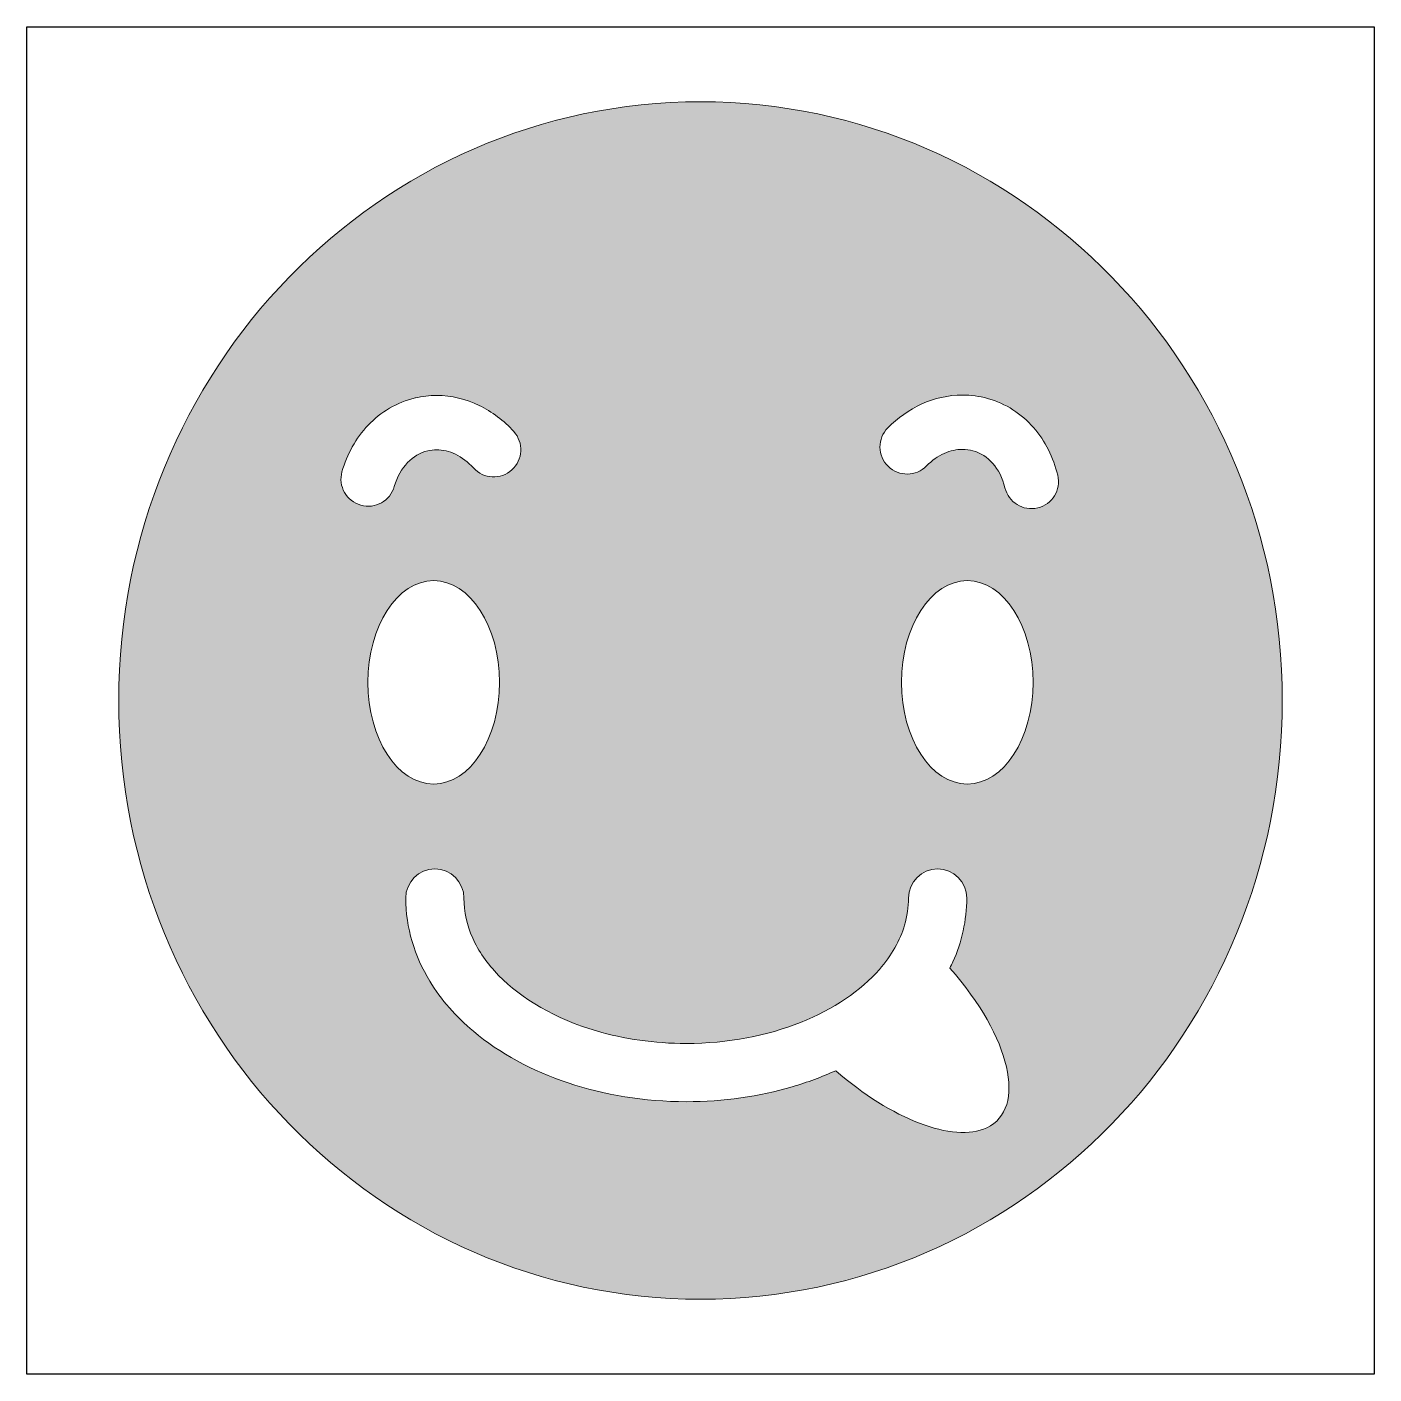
# Model space of a CAD drawing. Header units: inches. Extents: x 0 to 114, y 0 to 114.
import ezdxf

# ---------------------------------------------------------------- set-up
doc = ezdxf.new("R2010")
doc.units = ezdxf.units.IN
doc.header["$MEASUREMENT"] = 0
doc.layers.add('Image Background', color=7, linetype='Continuous')
doc.layers.add('Layer 1', color=7, linetype='Continuous')
picture_1 = doc.add_image_def('image1.png', size_in_pixel=(1350, 1350))

msp = doc.modelspace()

# ---------------------------------------------------------------- hatches: boundary and pattern name
at = {"layer": 'Layer 1', "true_color": 0xf3c636}
h = msp.add_hatch(color=40, dxfattribs=at)
h.dxf.hatch_style = 2
edge = h.paths.add_edge_path()
edge.add_spline(control_points=[(57.15, 6.35), (84.41, 6.35), (106.51, 29.09), (106.51, 57.15), (106.51, 85.21), (84.41, 107.95), (57.15, 107.95), (29.89, 107.95), (7.79, 85.21), (7.79, 57.15), (7.79, 29.09), (29.89, 6.35), (57.15, 6.35)], knot_values=[0, 0, 0, 0, 1, 1, 1, 2, 2, 2, 3, 3, 3, 4, 4, 4, 4], degree=3, periodic=1)
edge = h.paths.add_edge_path()
edge.add_spline(control_points=[(28.93, 58.69), (28.93, 63.45), (31.43, 67.32), (34.51, 67.32), (37.6, 67.32), (40.1, 63.45), (40.1, 58.69), (40.1, 53.92), (37.6, 50.06), (34.51, 50.06), (31.43, 50.06), (28.93, 53.92), (28.93, 58.69)], knot_values=[0, 0, 0, 0, 1, 1, 1, 2, 2, 2, 3, 3, 3, 4, 4, 4, 4], degree=3, periodic=1)
edge = h.paths.add_edge_path()
edge.add_spline(control_points=[(73.04, 80.28), (73.88, 81.13), (74.86, 81.82), (75.93, 82.31), (77, 82.79), (78.17, 83.07), (79.38, 83.07), (80.09, 83.07), (80.8, 82.97), (81.51, 82.78), (83.06, 82.35), (84.4, 81.46), (85.41, 80.31), (86.41, 79.16), (87.1, 77.77), (87.46, 76.26), (87.46, 76.26), (87.46, 76.26), (87.46, 76.26), (87.76, 75.03), (86.99, 73.78), (85.76, 73.49), (84.52, 73.2), (83.28, 73.96), (82.98, 75.2), (82.79, 76.03), (82.41, 76.74), (81.95, 77.27), (81.48, 77.8), (80.92, 78.16), (80.27, 78.34), (79.97, 78.42), (79.68, 78.46), (79.38, 78.46), (78.87, 78.46), (78.35, 78.35), (77.83, 78.11), (77.3, 77.88), (76.79, 77.52), (76.33, 77.05), (75.44, 76.14), (73.98, 76.13), (73.07, 77.02), (72.16, 77.91), (72.15, 79.37), (73.04, 80.28)], knot_values=[0, 0, 0, 0, 1, 1, 1, 2, 2, 2, 3, 3, 3, 4, 4, 4, 5, 5, 5, 6, 6, 6, 7, 7, 7, 8, 8, 8, 9, 9, 9, 10, 10, 10, 11, 11, 11, 12, 12, 12, 13, 13, 13, 14, 14, 14, 15, 15, 15, 15], degree=3, periodic=1)
edge = h.paths.add_edge_path()
edge.add_spline(control_points=[(85.37, 58.69), (85.37, 53.92), (82.87, 50.06), (79.79, 50.06), (76.7, 50.06), (74.2, 53.92), (74.2, 58.69), (74.2, 63.45), (76.7, 67.32), (79.79, 67.32), (82.87, 67.32), (85.37, 63.45), (85.37, 58.69)], knot_values=[0, 0, 0, 0, 1, 1, 1, 2, 2, 2, 3, 3, 3, 4, 4, 4, 4], degree=3, periodic=1)
edge = h.paths.add_edge_path()
edge.add_spline(control_points=[(55.94, 28.05), (59.5, 28.05), (62.83, 28.71), (65.64, 29.83), (68.46, 30.96), (70.76, 32.55), (72.33, 34.33), (73.37, 35.53), (74.09, 36.8), (74.47, 38.1), (74.69, 38.85), (74.8, 39.61), (74.8, 40.39), (74.8, 41.75), (75.91, 42.86), (77.27, 42.86), (78.63, 42.86), (79.74, 41.75), (79.74, 40.39), (79.74, 38.49), (79.32, 36.66), (78.56, 34.97), (78.48, 34.8), (78.4, 34.62), (78.31, 34.45), (83.48, 28.57), (84.88, 22.52), (81.44, 20.9), (78.59, 19.56), (73.31, 21.66), (68.62, 25.74), (67.45, 25.21), (66.22, 24.75), (64.94, 24.38), (62.15, 23.56), (59.12, 23.11), (55.94, 23.11), (52.37, 23.11), (48.97, 23.68), (45.91, 24.7), (42.85, 25.72), (40.12, 27.21), (37.89, 29.08), (36.41, 30.33), (35.14, 31.75), (34.18, 33.34), (32.89, 35.45), (32.14, 37.86), (32.14, 40.39), (32.14, 41.75), (33.25, 42.86), (34.61, 42.86), (35.97, 42.86), (37.08, 41.75), (37.08, 40.39), (37.08, 39.22), (37.33, 38.09), (37.82, 36.99), (38.31, 35.9), (39.05, 34.83), (40.02, 33.83), (41.96, 31.83), (44.85, 30.13), (48.33, 29.11), (50.65, 28.43), (53.23, 28.05), (55.94, 28.05)], knot_values=[0, 0, 0, 0, 1, 1, 1, 2, 2, 2, 3, 3, 3, 4, 4, 4, 5, 5, 5, 6, 6, 6, 7, 7, 7, 8, 8, 8, 9, 9, 9, 10, 10, 10, 11, 11, 11, 12, 12, 12, 13, 13, 13, 14, 14, 14, 15, 15, 15, 16, 16, 16, 17, 17, 17, 18, 18, 18, 19, 19, 19, 20, 20, 20, 21, 21, 21, 22, 22, 22, 22], degree=3, periodic=1)
edge = h.paths.add_edge_path()
edge.add_spline(control_points=[(26.73, 76.56), (27.16, 78.05), (27.9, 79.41), (28.96, 80.52), (30.01, 81.62), (31.38, 82.45), (32.96, 82.82), (32.96, 82.82), (32.95, 82.82), (32.95, 82.82), (33.56, 82.96), (34.16, 83.03), (34.76, 83.03), (36.03, 83.03), (37.26, 82.72), (38.37, 82.19), (39.47, 81.66), (40.47, 80.9), (41.31, 79.97), (41.31, 79.97), (41.31, 79.97), (41.31, 79.97), (42.16, 79.03), (42.09, 77.57), (41.15, 76.72), (40.2, 75.86), (38.75, 75.94), (37.89, 76.88), (37.43, 77.39), (36.91, 77.78), (36.37, 78.04), (35.83, 78.3), (35.29, 78.42), (34.76, 78.42), (34.51, 78.42), (34.26, 78.39), (34.01, 78.33), (34.01, 78.33), (34.01, 78.33), (34.01, 78.33), (33.35, 78.18), (32.78, 77.84), (32.29, 77.33), (31.8, 76.82), (31.4, 76.13), (31.17, 75.31), (30.82, 74.08), (29.55, 73.37), (28.33, 73.72), (27.1, 74.06), (26.39, 75.33), (26.73, 76.56)], knot_values=[0, 0, 0, 0, 1, 1, 1, 2, 2, 2, 3, 3, 3, 4, 4, 4, 5, 5, 5, 6, 6, 6, 7, 7, 7, 8, 8, 8, 9, 9, 9, 10, 10, 10, 11, 11, 11, 12, 12, 12, 13, 13, 13, 14, 14, 14, 15, 15, 15, 16, 16, 16, 17, 17, 17, 17], degree=3, periodic=1)

# ---------------------------------------------------------------- linework, layer by layer
at = {"layer": 'Layer 1', "lineweight": 0}
for points, knots in [([(57.15, 6.35), (84.41, 6.35), (106.51, 29.09), (106.51, 57.15), (106.51, 85.21), (84.41, 107.95), (57.15, 107.95), (29.89, 107.95), (7.79, 85.21), (7.79, 57.15), (7.79, 29.09), (29.89, 6.35), (57.15, 6.35)], [0, 0, 0, 0, 1, 1, 1, 2, 2, 2, 3, 3, 3, 4, 4, 4, 4]), ([(26.73, 76.56), (27.16, 78.05), (27.9, 79.41), (28.96, 80.52), (30.01, 81.62), (31.38, 82.45), (32.96, 82.82), (32.96, 82.82), (32.95, 82.82), (32.95, 82.82), (33.56, 82.96), (34.16, 83.03), (34.76, 83.03), (36.03, 83.03), (37.26, 82.72), (38.37, 82.19), (39.47, 81.66), (40.47, 80.9), (41.31, 79.97), (41.31, 79.97), (41.31, 79.97), (41.31, 79.97), (42.16, 79.03), (42.09, 77.57), (41.15, 76.72), (40.2, 75.86), (38.75, 75.94), (37.89, 76.88), (37.43, 77.39), (36.91, 77.78), (36.37, 78.04), (35.83, 78.3), (35.29, 78.42), (34.76, 78.42), (34.51, 78.42), (34.26, 78.39), (34.01, 78.33), (34.01, 78.33), (34.01, 78.33), (34.01, 78.33), (33.35, 78.18), (32.78, 77.84), (32.29, 77.33), (31.8, 76.82), (31.4, 76.13), (31.17, 75.31), (30.82, 74.08), (29.55, 73.37), (28.33, 73.72), (27.1, 74.06), (26.39, 75.33), (26.73, 76.56)], [0, 0, 0, 0, 1, 1, 1, 2, 2, 2, 3, 3, 3, 4, 4, 4, 5, 5, 5, 6, 6, 6, 7, 7, 7, 8, 8, 8, 9, 9, 9, 10, 10, 10, 11, 11, 11, 12, 12, 12, 13, 13, 13, 14, 14, 14, 15, 15, 15, 16, 16, 16, 17, 17, 17, 17]), ([(73.04, 80.28), (73.88, 81.13), (74.86, 81.82), (75.93, 82.31), (77, 82.79), (78.17, 83.07), (79.38, 83.07), (80.09, 83.07), (80.8, 82.97), (81.51, 82.78), (83.06, 82.35), (84.4, 81.46), (85.41, 80.31), (86.41, 79.16), (87.1, 77.77), (87.46, 76.26), (87.46, 76.26), (87.46, 76.26), (87.46, 76.26), (87.76, 75.03), (86.99, 73.78), (85.76, 73.49), (84.52, 73.2), (83.28, 73.96), (82.98, 75.2), (82.79, 76.03), (82.41, 76.74), (81.95, 77.27), (81.48, 77.8), (80.92, 78.16), (80.27, 78.34), (79.97, 78.42), (79.68, 78.46), (79.38, 78.46), (78.87, 78.46), (78.35, 78.35), (77.83, 78.11), (77.3, 77.88), (76.79, 77.52), (76.33, 77.05), (75.44, 76.14), (73.98, 76.13), (73.07, 77.02), (72.16, 77.91), (72.15, 79.37), (73.04, 80.28)], [0, 0, 0, 0, 1, 1, 1, 2, 2, 2, 3, 3, 3, 4, 4, 4, 5, 5, 5, 6, 6, 6, 7, 7, 7, 8, 8, 8, 9, 9, 9, 10, 10, 10, 11, 11, 11, 12, 12, 12, 13, 13, 13, 14, 14, 14, 15, 15, 15, 15]), ([(28.93, 58.69), (28.93, 63.45), (31.43, 67.32), (34.51, 67.32), (37.6, 67.32), (40.1, 63.45), (40.1, 58.69), (40.1, 53.92), (37.6, 50.06), (34.51, 50.06), (31.43, 50.06), (28.93, 53.92), (28.93, 58.69)], [0, 0, 0, 0, 1, 1, 1, 2, 2, 2, 3, 3, 3, 4, 4, 4, 4]), ([(85.37, 58.69), (85.37, 53.92), (82.87, 50.06), (79.79, 50.06), (76.7, 50.06), (74.2, 53.92), (74.2, 58.69), (74.2, 63.45), (76.7, 67.32), (79.79, 67.32), (82.87, 67.32), (85.37, 63.45), (85.37, 58.69)], [0, 0, 0, 0, 1, 1, 1, 2, 2, 2, 3, 3, 3, 4, 4, 4, 4]), ([(55.94, 28.05), (59.5, 28.05), (62.83, 28.71), (65.64, 29.83), (68.46, 30.96), (70.76, 32.55), (72.33, 34.33), (73.37, 35.53), (74.09, 36.8), (74.47, 38.1), (74.69, 38.85), (74.8, 39.61), (74.8, 40.39), (74.8, 41.75), (75.91, 42.86), (77.27, 42.86), (78.63, 42.86), (79.74, 41.75), (79.74, 40.39), (79.74, 38.49), (79.32, 36.66), (78.56, 34.97), (78.48, 34.8), (78.4, 34.62), (78.31, 34.45), (83.48, 28.57), (84.88, 22.52), (81.44, 20.9), (78.59, 19.56), (73.31, 21.66), (68.62, 25.74), (67.45, 25.21), (66.22, 24.75), (64.94, 24.38), (62.15, 23.56), (59.12, 23.11), (55.94, 23.11), (52.37, 23.11), (48.97, 23.68), (45.91, 24.7), (42.85, 25.72), (40.12, 27.21), (37.89, 29.08), (36.41, 30.33), (35.14, 31.75), (34.18, 33.34), (32.89, 35.45), (32.14, 37.86), (32.14, 40.39), (32.14, 41.75), (33.25, 42.86), (34.61, 42.86), (35.97, 42.86), (37.08, 41.75), (37.08, 40.39), (37.08, 39.22), (37.33, 38.09), (37.82, 36.99), (38.31, 35.9), (39.05, 34.83), (40.02, 33.83), (41.96, 31.83), (44.85, 30.13), (48.33, 29.11), (50.65, 28.43), (53.23, 28.05), (55.94, 28.05)], [0, 0, 0, 0, 1, 1, 1, 2, 2, 2, 3, 3, 3, 4, 4, 4, 5, 5, 5, 6, 6, 6, 7, 7, 7, 8, 8, 8, 9, 9, 9, 10, 10, 10, 11, 11, 11, 12, 12, 12, 13, 13, 13, 14, 14, 14, 15, 15, 15, 16, 16, 16, 17, 17, 17, 18, 18, 18, 19, 19, 19, 20, 20, 20, 21, 21, 21, 22, 22, 22, 22])]:
    msp.add_open_spline(points, degree=3, knots=knots, dxfattribs=at)

# ---------------------------------------------------------------- pictures from other files: only their frames are drawn
at = {"layer": 'Image Background'}
image = msp.add_image(picture_1, insert=(0, 0), size_in_units=(114.3, 114.3), dxfattribs=at)

doc.saveas('drawing.dxf')
